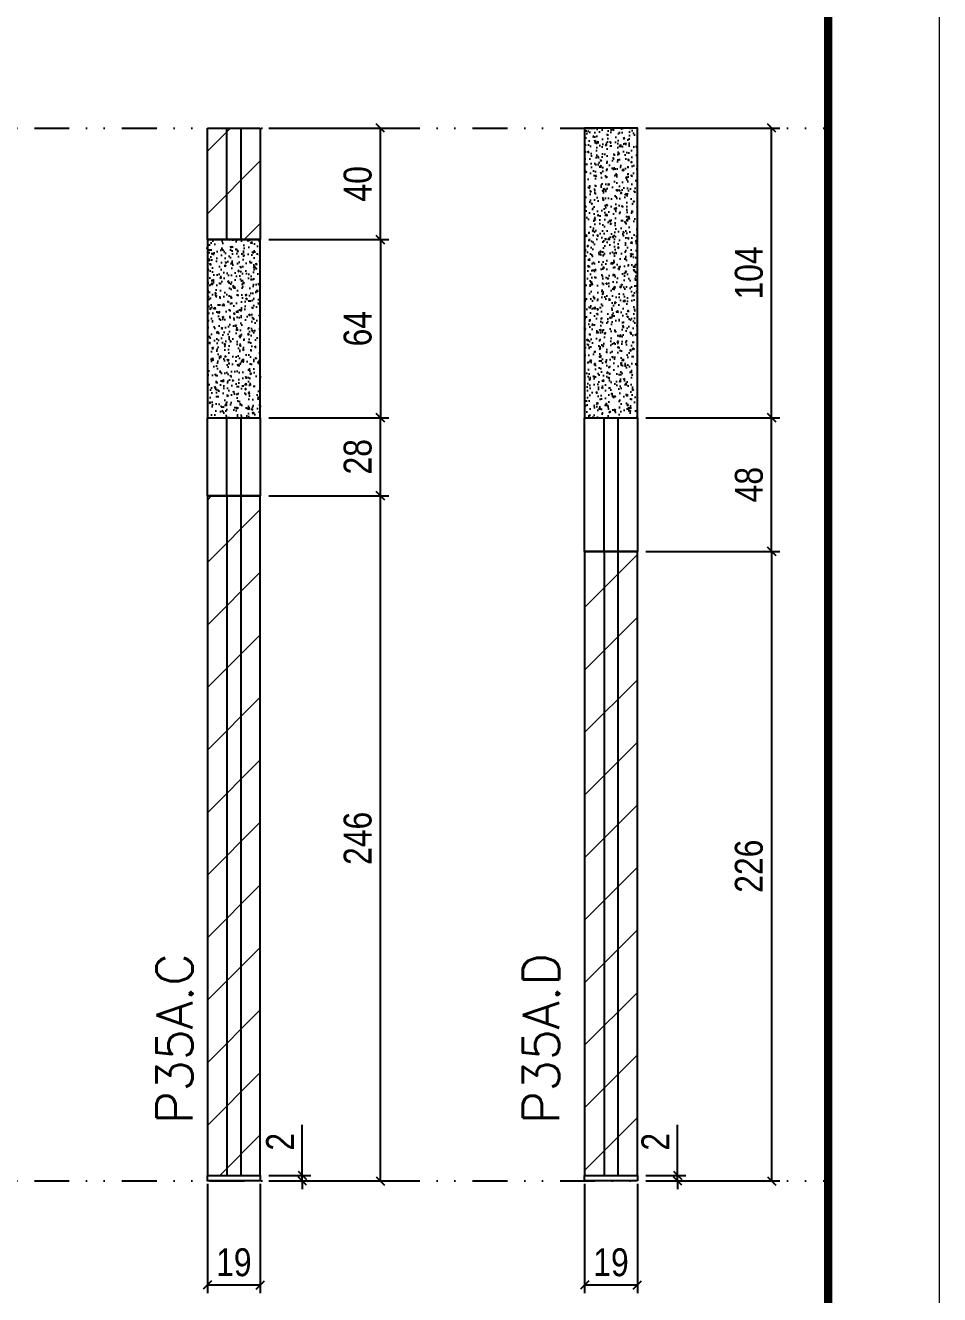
# Model space of a CAD drawing. Extents: x 2949 to 9203, y -16089 to 12527.
# Drawn here: x 4105.9 to 4434, y -7698.6 to -7242.9 of the extents above; entities that cross this region are included whole.
import ezdxf

# ---------------------------------------------------------------- set-up
doc = ezdxf.new("R2010")
doc.units = 0
doc.linetypes.add('DASHED', pattern=[0.75, 0.5, -0.25])
doc.linetypes.add('DIVIDE2', pattern=[0.625, 0.25, -0.125, 0, -0.125, 0, -0.125])
for name, color, linetype in [('COTA', 241, 'Continuous'), ('Nível', 160, 'Continuous'), ('Painéis', 200, 'Continuous'), ('SARR_2.2x7', 40, 'Continuous')]:
    doc.layers.add(name, color=color, linetype=linetype)
for name, color, linetype, lineweight in [('Folhas', 255, 'Continuous', 9), ('Hachura', 251, 'Continuous', 9), ('SARRAFO DE PRESSAO', 251, 'DASHED', 9), ('Texto Seção', 7, 'Continuous', 15)]:
    doc.layers.add(name, color=color, linetype=linetype, lineweight=lineweight)
doc.styles.add('COTA TECNICA', font='techl___.ttf', dxfattribs={"height": 10})
doc.styles.add('COTA TECNICA-50', font='techl___.ttf', dxfattribs={"height": 10})
doc.styles.add('REGUA-120', font='ROMANS.shx', dxfattribs={"height": 15})
doc.dimstyles.new('COTA PAINEL-50', dxfattribs={"dimtxt": 10, "dimasz": 3, "dimexe": 3, "dimexo": 3, "dimgap": 3, "dimtad": 1, "dimdec": 1, "dimzin": 12, "dimdsep": 46, "dimtxsty": 'COTA TECNICA-50', "dimblk1": 'OBLIQUE', "dimblk2": 'OBLIQUE', "dimsah": 1, "dimcen": 0.9, "dimclrd": 4, "dimclre": 4, "dimclrt": 240, "dimadec": 1, "dimazin": 3, "dimtfac": 1, "dimtdec": 1, "dimtmove": 0, "dimatfit": 3, "dimfxl": 1, "dimtolj": 1, "dimtzin": 12, "dimarcsym": 0})
doc.dimstyles.new('PAINEL', dxfattribs={"dimtxt": 10, "dimasz": 3, "dimexe": 3, "dimexo": 3, "dimgap": 3, "dimtad": 1, "dimdec": 1, "dimzin": 12, "dimdsep": 46, "dimtxsty": 'COTA TECNICA', "dimblk1": 'OBLIQUE', "dimblk2": 'OBLIQUE', "dimsah": 1, "dimcen": 0.9, "dimclrd": 4, "dimclre": 4, "dimclrt": 240, "dimadec": 1, "dimazin": 3, "dimtfac": 1, "dimtdec": 1, "dimtmove": 0, "dimatfit": 3, "dimfxl": 1, "dimtolj": 1, "dimtzin": 12, "dimarcsym": 0})

# ---------------------------------------------------------------- blocks, each defined once
blk = doc.blocks.new('9999999999')
at = {"layer": 'Folhas'}
blk.add_lwpolyline([(98138.98, 34190.21), (99623.98, 34190.21), (99623.98, 35240.21), (98138.98, 35240.21)], close=True, dxfattribs=at)
at = {"layer": 'Folhas', "color": 30, "const_width": 3}
blk.add_lwpolyline([(98213.98, 34230.21), (99583.98, 34230.21), (99583.98, 35200.21), (98213.98, 35200.21)], close=True, dxfattribs=at)
blk = doc.blocks.new('_Oblique')
at = {"color": 0, "linetype": 'ByBlock', "lineweight": -2}
blk.add_line((-0.5, -0.5), (0.5, 0.5), dxfattribs=at)
blk = doc.blocks.new('*D2084')
at = {"layer": 'COTA', "color": 4, "lineweight": -2, "transparency": 16777216}
for p, q in [((4171.24, -7658.76), (4171.24, -7698.1)), ((4190.24, -7658.76), (4190.24, -7698.1)), ((4171.24, -7695.1), (4190.24, -7695.1))]:
    blk.add_line(p, q, dxfattribs=at)
at = {"layer": 'Defpoints', "color": 0, "transparency": 16777216}
for p in [(4171.24, -7655.76), (4190.24, -7655.76), (4190.24, -7695.1)]:
    blk.add_point(p, dxfattribs=at)
at = {"layer": 'COTA', "color": 4, "lineweight": -2, "transparency": 16777216, "xscale": 3, "yscale": 3, "zscale": 3, "rotation": 180}
blk.add_blockref('_Oblique', (4171.24, -7695.1), dxfattribs=at)
at = {"layer": 'COTA', "color": 4, "lineweight": -2, "transparency": 16777216, "xscale": 3, "yscale": 3, "zscale": 3}
blk.add_blockref('_Oblique', (4190.24, -7695.1), dxfattribs=at)
at = {"layer": 'COTA', "color": 240, "transparency": 16777216, "insert": (4180.74, -7687.02), "char_height": 10, "attachment_point": 5, "style": 'COTA TECNICA'}
blk.add_mtext('\\A1;19', dxfattribs=at)
blk = doc.blocks.new('*D2085')
at = {"layer": 'COTA', "color": 4, "lineweight": -2, "transparency": 16777216}
for p, q in [((4306.6, -7658.76), (4306.6, -7698.1)), ((4325.6, -7658.76), (4325.6, -7698.1)), ((4306.6, -7695.1), (4325.6, -7695.1))]:
    blk.add_line(p, q, dxfattribs=at)
at = {"layer": 'Defpoints', "color": 0, "transparency": 16777216}
for p in [(4306.6, -7655.76), (4325.6, -7655.76), (4325.6, -7695.1)]:
    blk.add_point(p, dxfattribs=at)
at = {"layer": 'COTA', "color": 4, "lineweight": -2, "transparency": 16777216, "xscale": 3, "yscale": 3, "zscale": 3, "rotation": 180}
blk.add_blockref('_Oblique', (4306.6, -7695.1), dxfattribs=at)
at = {"layer": 'COTA', "color": 4, "lineweight": -2, "transparency": 16777216, "xscale": 3, "yscale": 3, "zscale": 3}
blk.add_blockref('_Oblique', (4325.6, -7695.1), dxfattribs=at)
at = {"layer": 'COTA', "color": 240, "transparency": 16777216, "insert": (4316.1, -7687.02), "char_height": 10, "attachment_point": 5, "style": 'COTA TECNICA'}
blk.add_mtext('\\A1;19', dxfattribs=at)
blk = doc.blocks.new('*D2086')
at = {"layer": 'COTA', "color": 4, "lineweight": -2, "transparency": 16777216}
for p, q in [((4328.6, -7431.76), (4376.73, -7431.76)), ((4373.73, -7431.76), (4373.73, -7657.76)), ((4328.6, -7657.76), (4376.73, -7657.76))]:
    blk.add_line(p, q, dxfattribs=at)
at = {"layer": 'Defpoints', "color": 0, "transparency": 16777216}
for p in [(4325.6, -7431.76), (4325.6, -7657.76), (4373.73, -7657.76)]:
    blk.add_point(p, dxfattribs=at)
at = {"layer": 'COTA', "color": 4, "lineweight": -2, "transparency": 16777216, "xscale": 3, "yscale": 3, "zscale": 3}
for p, rotation in [((4373.73, -7431.76), 90), ((4373.73, -7657.76), 270)]:
    blk.add_blockref('_Oblique', p, dxfattribs=dict(at, rotation=rotation))
at = {"layer": 'COTA', "color": 240, "transparency": 16777216, "insert": (4365.62, -7544.76), "char_height": 10, "attachment_point": 5, "rotation": 90, "style": 'COTA TECNICA'}
blk.add_mtext('\\A1;226', dxfattribs=at)
blk = doc.blocks.new('*D2087')
at = {"layer": 'COTA', "color": 4, "lineweight": -2, "transparency": 16777216}
for p, q in [((4328.6, -7279.76), (4376.73, -7279.76)), ((4373.73, -7383.76), (4373.73, -7279.76)), ((4328.6, -7383.76), (4376.73, -7383.76))]:
    blk.add_line(p, q, dxfattribs=at)
at = {"layer": 'Defpoints', "color": 0, "transparency": 16777216}
for p in [(4325.6, -7279.76), (4373.73, -7279.76), (4325.6, -7383.76)]:
    blk.add_point(p, dxfattribs=at)
at = {"layer": 'COTA', "color": 4, "lineweight": -2, "transparency": 16777216, "xscale": 3, "yscale": 3, "zscale": 3}
for p, rotation in [((4373.73, -7279.76), 90), ((4373.73, -7383.76), 270)]:
    blk.add_blockref('_Oblique', p, dxfattribs=dict(at, rotation=rotation))
at = {"layer": 'COTA', "color": 240, "transparency": 16777216, "insert": (4365.62, -7331.76), "char_height": 10, "attachment_point": 5, "rotation": 90, "style": 'COTA TECNICA'}
blk.add_mtext('\\A1;104', dxfattribs=at)
blk = doc.blocks.new('*D2088')
at = {"layer": 'COTA', "color": 4, "lineweight": -2, "transparency": 16777216}
for p, q in [((4193.24, -7411.76), (4236.32, -7411.76)), ((4233.32, -7657.76), (4233.32, -7411.76)), ((4193.24, -7657.76), (4236.32, -7657.76))]:
    blk.add_line(p, q, dxfattribs=at)
at = {"layer": 'Defpoints', "color": 0, "transparency": 16777216}
for p in [(4190.24, -7411.76), (4233.32, -7411.76), (4190.24, -7657.76)]:
    blk.add_point(p, dxfattribs=at)
at = {"layer": 'COTA', "color": 4, "lineweight": -2, "transparency": 16777216, "xscale": 3, "yscale": 3, "zscale": 3}
for p, rotation in [((4233.32, -7411.76), 90), ((4233.32, -7657.76), 270)]:
    blk.add_blockref('_Oblique', p, dxfattribs=dict(at, rotation=rotation))
at = {"layer": 'COTA', "color": 240, "transparency": 16777216, "insert": (4225.22, -7534.76), "char_height": 10, "attachment_point": 5, "rotation": 90, "style": 'COTA TECNICA'}
blk.add_mtext('\\A1;246', dxfattribs=at)
blk = doc.blocks.new('*D2089')
at = {"layer": 'COTA', "color": 4, "lineweight": -2, "transparency": 16777216}
for p, q in [((4205.32, -7655.76), (4205.32, -7637.65)), ((4193.24, -7655.76), (4208.32, -7655.76)), ((4205.32, -7657.76), (4205.32, -7655.76)), ((4193.24, -7657.76), (4208.32, -7657.76)), ((4205.32, -7657.76), (4205.32, -7660.76))]:
    blk.add_line(p, q, dxfattribs=at)
at = {"layer": 'Defpoints', "color": 0, "transparency": 16777216}
for p in [(4190.24, -7655.76), (4205.32, -7655.76), (4190.24, -7657.76)]:
    blk.add_point(p, dxfattribs=at)
at = {"layer": 'COTA', "color": 4, "lineweight": -2, "transparency": 16777216, "xscale": 3, "yscale": 3, "zscale": 3}
for p, rotation in [((4205.32, -7655.76), 270), ((4205.32, -7657.76), 90)]:
    blk.add_blockref('_Oblique', p, dxfattribs=dict(at, rotation=rotation))
at = {"layer": 'COTA', "color": 240, "transparency": 16777216, "insert": (4197.32, -7643.7), "char_height": 10, "attachment_point": 5, "rotation": 90, "style": 'COTA TECNICA-50'}
blk.add_mtext('\\A1;2', dxfattribs=at)
blk = doc.blocks.new('*D2104')
at = {"layer": 'COTA', "color": 4, "linetype": 'ByBlock', "lineweight": -2, "transparency": 16777216}
for p, q in [((4193.24, -7319.76), (4236.32, -7319.76)), ((4233.32, -7319.76), (4233.32, -7383.76)), ((4193.24, -7383.76), (4236.32, -7383.76))]:
    blk.add_line(p, q, dxfattribs=at)
at = {"layer": 'Defpoints', "color": 0, "linetype": 'ByBlock', "transparency": 16777216}
for p in [(4190.24, -7319.76), (4190.24, -7383.76), (4233.32, -7383.76)]:
    blk.add_point(p, dxfattribs=at)
at = {"layer": 'COTA', "color": 4, "linetype": 'ByBlock', "lineweight": -2, "transparency": 16777216, "xscale": 3, "yscale": 3, "zscale": 3}
for p, rotation in [((4233.32, -7319.76), 90), ((4233.32, -7383.76), 270)]:
    blk.add_blockref('_Oblique', p, dxfattribs=dict(at, rotation=rotation))
at = {"layer": 'COTA', "color": 240, "linetype": 'ByBlock', "transparency": 16777216, "insert": (4225.22, -7351.76), "char_height": 10, "attachment_point": 5, "rotation": 90, "style": 'COTA TECNICA'}
blk.add_mtext('\\A1;64', dxfattribs=at)
blk = doc.blocks.new('*D2105')
at = {"layer": 'COTA', "color": 4, "linetype": 'ByBlock', "lineweight": -2, "transparency": 16777216}
for p, q in [((4340.01, -7655.76), (4340.01, -7637.65)), ((4328.6, -7655.76), (4343.01, -7655.76)), ((4340.01, -7657.76), (4340.01, -7655.76)), ((4328.6, -7657.76), (4343.01, -7657.76)), ((4340.01, -7657.76), (4340.01, -7660.76))]:
    blk.add_line(p, q, dxfattribs=at)
at = {"layer": 'Defpoints', "color": 0, "linetype": 'ByBlock', "transparency": 16777216}
for p in [(4325.6, -7655.76), (4340.01, -7655.76), (4325.6, -7657.76)]:
    blk.add_point(p, dxfattribs=at)
at = {"layer": 'COTA', "color": 4, "linetype": 'ByBlock', "lineweight": -2, "transparency": 16777216, "xscale": 3, "yscale": 3, "zscale": 3}
for p, rotation in [((4340.01, -7655.76), 270), ((4340.01, -7657.76), 90)]:
    blk.add_blockref('_Oblique', p, dxfattribs=dict(at, rotation=rotation))
at = {"layer": 'COTA', "color": 240, "linetype": 'ByBlock', "transparency": 16777216, "insert": (4332.01, -7643.7), "char_height": 10, "attachment_point": 5, "rotation": 90, "style": 'COTA TECNICA'}
blk.add_mtext('\\A1;2', dxfattribs=at)
blk = doc.blocks.new('*D2122')
at = {"layer": 'COTA', "color": 4, "lineweight": -2, "transparency": 16777216}
for p, q in [((4193.24, -7279.76), (4236.32, -7279.76)), ((4233.32, -7319.76), (4233.32, -7279.76)), ((4193.24, -7319.76), (4236.32, -7319.76))]:
    blk.add_line(p, q, dxfattribs=at)
at = {"layer": 'Defpoints', "color": 0, "transparency": 16777216}
for p in [(4190.24, -7279.76), (4233.32, -7279.76), (4190.24, -7319.76)]:
    blk.add_point(p, dxfattribs=at)
at = {"layer": 'COTA', "color": 4, "lineweight": -2, "transparency": 16777216, "xscale": 3, "yscale": 3, "zscale": 3}
for p, rotation in [((4233.32, -7279.76), 90), ((4233.32, -7319.76), 270)]:
    blk.add_blockref('_Oblique', p, dxfattribs=dict(at, rotation=rotation))
at = {"layer": 'COTA', "color": 240, "transparency": 16777216, "insert": (4225.22, -7299.76), "char_height": 10, "attachment_point": 5, "rotation": 90, "style": 'COTA TECNICA'}
blk.add_mtext('\\A1;40', dxfattribs=at)
blk = doc.blocks.new('*D2123')
at = {"layer": 'COTA', "color": 4, "lineweight": -2, "transparency": 16777216}
for p, q in [((4328.6, -7383.76), (4376.73, -7383.76)), ((4373.73, -7431.76), (4373.73, -7383.76)), ((4328.6, -7431.76), (4376.73, -7431.76))]:
    blk.add_line(p, q, dxfattribs=at)
at = {"layer": 'Defpoints', "color": 0, "transparency": 16777216}
for p in [(4325.6, -7383.76), (4373.73, -7383.76), (4325.6, -7431.76)]:
    blk.add_point(p, dxfattribs=at)
at = {"layer": 'COTA', "color": 4, "lineweight": -2, "transparency": 16777216, "xscale": 3, "yscale": 3, "zscale": 3}
for p, rotation in [((4373.73, -7383.76), 90), ((4373.73, -7431.76), 270)]:
    blk.add_blockref('_Oblique', p, dxfattribs=dict(at, rotation=rotation))
at = {"layer": 'COTA', "color": 240, "transparency": 16777216, "insert": (4365.63, -7407.76), "char_height": 10, "attachment_point": 5, "rotation": 90, "style": 'COTA TECNICA'}
blk.add_mtext('\\A1;48', dxfattribs=at)
blk = doc.blocks.new('*D2555')
at = {"layer": 'COTA', "color": 4, "lineweight": -2, "transparency": 16777216}
for p, q in [((4193.24, -7383.76), (4236.32, -7383.76)), ((4233.32, -7411.76), (4233.32, -7383.76)), ((4193.24, -7411.76), (4236.32, -7411.76))]:
    blk.add_line(p, q, dxfattribs=at)
at = {"layer": 'Defpoints', "color": 0, "transparency": 16777216}
for p in [(4190.24, -7383.76), (4233.32, -7383.76), (4190.24, -7411.76)]:
    blk.add_point(p, dxfattribs=at)
at = {"layer": 'COTA', "color": 4, "lineweight": -2, "transparency": 16777216, "xscale": 3, "yscale": 3, "zscale": 3}
for p, rotation in [((4233.32, -7383.76), 90), ((4233.32, -7411.76), 270)]:
    blk.add_blockref('_Oblique', p, dxfattribs=dict(at, rotation=rotation))
at = {"layer": 'COTA', "color": 240, "transparency": 16777216, "insert": (4225.22, -7397.76), "char_height": 10, "attachment_point": 5, "rotation": 90, "style": 'COTA TECNICA'}
blk.add_mtext('\\A1;28', dxfattribs=at)

msp = doc.modelspace()

# ---------------------------------------------------------------- hatches: boundary and pattern name
at = {"layer": 'COTA', "linetype": 'ByBlock'}
h = msp.add_hatch(dxfattribs=at)
h.set_pattern_fill('AR-CONC', color=256, scale=0.03)
h.set_pattern_definition([(50, (-127613.679, -35346.7967), (5.46554007, -0.47817257), [0.5715, -6.2865]), (355, (-127613.679, -35346.7967), (-1.05730264, 5.73170536), [0.4572, -5.02921753]), (100.4514447, (-127613.2237, -35346.8366), (4.40823741, 5.25353256), [0.48570026, -5.34270734]), (46.1842, (-127613.679, -35345.273), (8.13237123, -1.26126984), [0.85725, -9.42975]), (96.6355576, (-127613.0015, -35345.378), (7.122124, 7.42278374), [0.7285507, -8.01406824]), (351.184151, (-127613.679, -35345.273), (7.122124, 7.42278374), [0.685799, -7.54379196]), (21, (-127612.917, -35345.6537), (4.54843174, -3.06795595), [0.5715, -6.2865]), (326, (-127612.917, -35345.6537), (1.85406085, 5.52563898), [0.4572, -5.0292]), (71.451445, (-127612.538, -35345.9094), (6.40249258, 2.45768307), [0.48570026, -5.34269813]), (37.5, (-127613.6792, -35346.7967), (0.092658098, 2.536651166), [0, -4.96824, 0, -5.1054, 0, -5.04825]), (7.5, (-127613.6792, -35346.7967), (2.004589875, 3.005417245), [0, -2.91084, 0, -4.85394, 0, -1.92405]), (327.5, (-127615.3784, -35346.7967), (4.067717855, -0.17186232), [0, -1.905, 0, -5.9436, 0, -7.8867]), (317.5, (-127616.1404, -35346.7967), (4.44387544, 0.76279473), [0, -2.4765, 0, -3.94716, 0, -5.6007])])
h.paths.add_polyline_path([(4306.6, -7383.76), (4325.6, -7383.76), (4325.6, -7279.76), (4306.6, -7279.76)])
h = msp.add_hatch(dxfattribs=at)
h.set_pattern_fill('AR-CONC', color=256, scale=0.03)
h.set_pattern_definition([(50, (-127553.8665, -35385.7967), (5.46554007, -0.47817257), [0.5715, -6.2865]), (355, (-127553.8665, -35385.7967), (-1.05730264, 5.73170536), [0.4572, -5.02921753]), (100.4514447, (-127553.411, -35385.8366), (4.40823741, 5.25353256), [0.48570026, -5.34270734]), (46.1842, (-127553.8665, -35384.273), (8.13237123, -1.26126984), [0.85725, -9.42975]), (96.6355576, (-127553.189, -35384.378), (7.122124, 7.42278374), [0.7285507, -8.01406824]), (351.184151, (-127553.8665, -35384.273), (7.122124, 7.42278374), [0.685799, -7.54379196]), (21, (-127553.1045, -35384.6537), (4.54843174, -3.06795595), [0.5715, -6.2865]), (326, (-127553.1045, -35384.6537), (1.85406085, 5.52563898), [0.4572, -5.0292]), (71.451445, (-127552.7255, -35384.9094), (6.40249258, 2.45768307), [0.48570026, -5.34269813]), (37.5, (-127553.8665, -35385.7967), (0.092658098, 2.536651166), [0, -4.96824, 0, -5.1054, 0, -5.04825]), (7.5, (-127553.8665, -35385.7967), (2.004589875, 3.005417245), [0, -2.91084, 0, -4.85394, 0, -1.92405]), (327.5, (-127555.5657, -35385.7967), (4.067717855, -0.17186232), [0, -1.905, 0, -5.9436, 0, -7.8867]), (317.5, (-127556.3277, -35385.7967), (4.44387544, 0.76279473), [0, -2.4765, 0, -3.94716, 0, -5.6007])])
h.paths.add_polyline_path([(4171.49, -7383.76), (4190.49, -7383.76), (4189.99, -7319.76), (4170.99, -7319.76)])
at = {"layer": 'Hachura'}
h = msp.add_hatch(dxfattribs=at)
h.set_pattern_fill('ANSI31', color=256, scale=5)
h.set_pattern_definition([(45, (0, 3537.725), (-11.22532, 11.22532), [])])
h.paths.add_polyline_path([(4171.24, -7319.76), (4190.24, -7319.76), (4190.24, -7279.76), (4171.24, -7279.76)])
at = {"layer": 'Hachura', "linetype": 'ByBlock'}
h = msp.add_hatch(dxfattribs=at)
h.set_pattern_fill('ANSI31', color=256, scale=5)
h.paths.add_polyline_path([(4190.24, -7411.76), (4171.24, -7411.76), (4171.24, -7655.76), (4190.24, -7655.76)])
h = msp.add_hatch(dxfattribs=at)
h.set_pattern_fill('ANSI31', color=256, scale=5)
h.set_pattern_definition([(45, (-127670.467, -35347.797), (-11.2253202, 11.2253202), [])])
h.paths.add_polyline_path([(4325.6, -7431.76), (4306.6, -7431.76), (4306.6, -7655.76), (4325.6, -7655.76)])

# ---------------------------------------------------------------- linework, layer by layer
at = {"layer": 'COTA', "linetype": 'ByBlock'}
for points in [[(4306.6, -7383.76), (4325.6, -7383.76), (4325.6, -7279.76), (4306.6, -7279.76)], [(4171.24, -7383.76), (4190.24, -7383.76), (4190.24, -7319.76), (4171.24, -7319.76)]]:
    msp.add_lwpolyline(points, close=True, dxfattribs=at)
at = {"layer": 'Nível', "color": 4, "linetype": 'DIVIDE2', "ltscale": 50}
for p, q in [((3322.9, -7279.76), (4394.03, -7279.76)), ((3322.9, -7657.76), (4394.03, -7657.76))]:
    msp.add_line(p, q, dxfattribs=at)
at = {"layer": 'Painéis'}
for p, q in [((4171.24, -7279.76), (4190.24, -7279.76)), ((4171.24, -7319.76), (4171.24, -7279.76)), ((4190.24, -7279.76), (4190.24, -7319.76)), ((4190.24, -7319.76), (4171.24, -7319.76)), ((4171.24, -7383.76), (4190.24, -7383.76)), ((4171.24, -7411.76), (4171.24, -7383.76)), ((4190.24, -7383.76), (4190.24, -7411.76)), ((4306.6, -7383.76), (4325.6, -7383.76)), ((4306.6, -7431.76), (4306.6, -7383.76)), ((4325.6, -7383.76), (4325.6, -7431.76)), ((4190.24, -7411.76), (4171.24, -7411.76)), ((4325.6, -7431.76), (4306.6, -7431.76)), ((4306.6, -7431.76), (4306.6, -7655.76)), ((4306.6, -7431.76), (4325.6, -7431.76)), ((4325.6, -7431.76), (4306.6, -7431.76)), ((4325.6, -7655.76), (4325.6, -7431.76)), ((4306.6, -7655.76), (4325.6, -7655.76)), ((4306.6, -7655.76), (4325.6, -7655.76)), ((4306.6, -7657.76), (4306.6, -7655.76)), ((4325.6, -7655.76), (4325.6, -7657.76)), ((4325.6, -7657.76), (4306.6, -7657.76))]:
    msp.add_line(p, q, dxfattribs=at)
for points in [[(4171.24, -7319.76), (4190.24, -7319.76), (4190.24, -7319.76), (4171.24, -7319.76)], [(4171.24, -7655.76), (4190.24, -7655.76), (4190.24, -7411.76), (4171.24, -7411.76)], [(4171.24, -7411.76), (4190.24, -7411.76), (4190.24, -7411.76), (4171.24, -7411.76)], [(4171.24, -7655.76), (4190.24, -7655.76), (4190.24, -7657.76), (4171.24, -7657.76)]]:
    msp.add_lwpolyline(points, close=True, dxfattribs=at)
at = {"layer": 'SARR_2.2x7'}
for p, q in [((4178.24, -7319.76), (4178.24, -7279.76)), ((4183.24, -7279.76), (4183.24, -7319.76)), ((4178.24, -7411.76), (4178.24, -7383.76)), ((4183.24, -7383.76), (4183.24, -7411.76)), ((4313.6, -7431.76), (4313.6, -7383.76)), ((4318.6, -7383.76), (4318.6, -7431.76)), ((4178.24, -7411.76), (4178.24, -7655.76)), ((4183.24, -7411.76), (4183.24, -7655.76)), ((4313.6, -7431.76), (4313.6, -7655.76)), ((4318.6, -7431.76), (4318.6, -7655.76))]:
    msp.add_line(p, q, dxfattribs=at)

# ---------------------------------------------------------------- block references
at = {"layer": 'SARRAFO DE PRESSAO', "color": 6, "linetype": 'ByBlock'}
msp.add_blockref('9999999999', (-95189.94, -42239.25), dxfattribs=at)

# ---------------------------------------------------------------- texts
at = {"layer": 'Texto Seção', "char_height": 13, "width": 285.3299, "attachment_point": 7, "rotation": 90, "style": 'REGUA-120'}
for s, insert in [('P35A.C', (4165.94, -7637.29)), ('P35A.D', (4297.5, -7637.29))]:
    msp.add_mtext(s, dxfattribs=dict(at, insert=insert))

# ---------------------------------------------------------------- dimensions: what is measured, and where the dimension line sits
at = {"layer": 'COTA'}
for base, p1, p2, picture, middle in [((4233.32, -7279.76), (4190.24, -7319.76), (4190.24, -7279.76), '*D2122', (4225.22, -7299.76)), ((4373.73, -7383.76), (4325.6, -7431.76), (4325.6, -7383.76), '*D2123', (4365.63, -7407.76))]:
    dim = msp.add_linear_dim(base=base, p1=p1, p2=p2, angle=90, dimstyle='PAINEL', dxfattribs=at)
    dim.commit()
    dim.dimension.update_dxf_attribs({"geometry": picture, "text_midpoint": middle})
for base, p1, p2, picture, middle in [((4373.73, -7279.76), (4325.6, -7383.76), (4325.6, -7279.76), '*D2087', (4365.62, -7331.76)), ((4233.32, -7411.76), (4190.24, -7657.76), (4190.24, -7411.76), '*D2088', (4225.22, -7534.76)), ((4373.73, -7657.76), (4325.6, -7431.76), (4325.6, -7657.76), '*D2086', (4365.62, -7544.76))]:
    dim = msp.add_linear_dim(base=base, p1=p1, p2=p2, angle=90, dimstyle='PAINEL', override={"dimarcsym": 2}, dxfattribs=at)
    dim.commit()
    dim.dimension.update_dxf_attribs({"geometry": picture, "text_midpoint": middle})
at = {"layer": 'COTA', "linetype": 'ByBlock'}
for base, p1, p2, picture, middle in [((4233.32, -7383.76), (4190.24, -7319.76), (4190.24, -7383.76), '*D2104', (4225.22, -7351.76)), ((4340.01, -7655.76), (4325.6, -7657.76), (4325.6, -7655.76), '*D2105', (4332.01, -7643.7))]:
    dim = msp.add_linear_dim(base=base, p1=p1, p2=p2, angle=90, dimstyle='PAINEL', dxfattribs=at)
    dim.commit()
    dim.dimension.update_dxf_attribs({"geometry": picture, "text_midpoint": middle})
at = {"layer": 'COTA'}
for base, p1, p2, dimstyle, picture, middle in [((4233.32, -7383.76), (4190.24, -7411.76), (4190.24, -7383.76), 'PAINEL', '*D2555', (4233.32, -7397.76)), ((4205.32, -7655.76), (4190.24, -7657.76), (4190.24, -7655.76), 'COTA PAINEL-50', '*D2089', (4205.32, -7643.7))]:
    dim = msp.add_linear_dim(base=base, p1=p1, p2=p2, angle=90, dimstyle=dimstyle, dxfattribs=at)
    dim.commit()
    dim.dimension.update_dxf_attribs({"geometry": picture, "text_midpoint": middle, "dimtype": 160})
for base, p1, p2, picture, middle in [((4190.24, -7695.1), (4171.24, -7655.76), (4190.24, -7655.76), '*D2084', (4180.74, -7687.02)), ((4325.6, -7695.1), (4306.6, -7655.76), (4325.6, -7655.76), '*D2085', (4316.1, -7687.02))]:
    dim = msp.add_linear_dim(base=base, p1=p1, p2=p2, dimstyle='PAINEL', override={"dimarcsym": 2}, dxfattribs=at)
    dim.commit()
    dim.dimension.update_dxf_attribs({"geometry": picture, "text_midpoint": middle})

doc.saveas('drawing.dxf')
